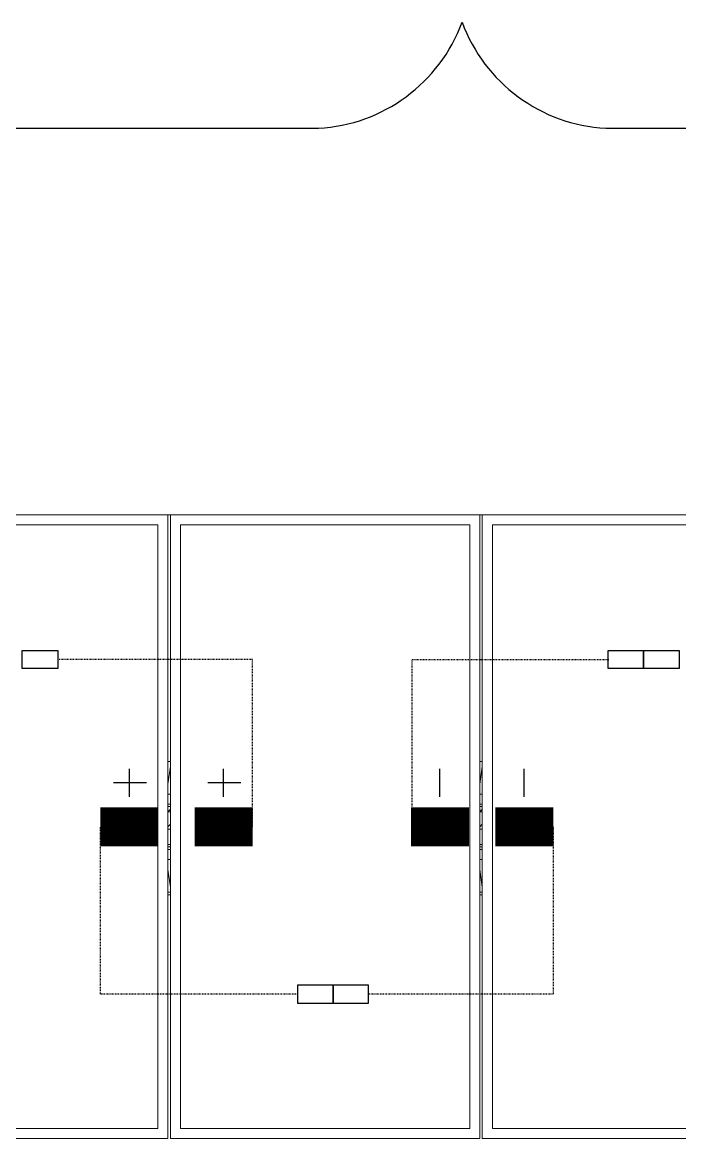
# Model space of a CAD drawing. Header units: feet. Extents: x -354 to 55127, y -297 to 4121.
# Drawn here: x 4884.2 to 4968.8, y 3657.8 to 3801.5 of the extents above; entities that cross this region are included whole.
import ezdxf

# ---------------------------------------------------------------- set-up
doc = ezdxf.new("R2010")
doc.units = ezdxf.units.FT
doc.header["$MEASUREMENT"] = 0
doc.linetypes.add('HIDDEN', pattern=[0.375, 0.25, -0.125])
for name, color, linetype in [('E-HARN-COMP', 8, 'Continuous'), ('E-TRNK-CABL-NEG', 6, 'HIDDEN'), ('E-TRUNK-CABLE-POS', 6, 'HIDDEN'), ('G-ANNO-TEXT', 1, 'Continuous'), ('Polarity-Text', 7, 'Continuous')]:
    doc.layers.add(name, color=color, linetype=linetype)

# ---------------------------------------------------------------- blocks, each defined once
blk = doc.blocks.new('A$C47dfd34d')
at = {"lineweight": 5}
for points in [[(4.0715, 0.41332), (2.21824, 0.41332)], [(3.45319, 0.23499), (3.45486, 0.24666), (3.45486, 0.24332)], [(3.65985, 0.24666), (3.65985, 0.24332)], [(3.66152, 0.24666), (3.65985, 0.23499)], [(3.45319, 0.22832), (3.45486, 0.22832)], [(3.65985, 0.22832), (3.66152, 0.22832)], [(3.45486, 0.22166), (3.45319, 0.22166)], [(3.45319, 0.21999), (3.45486, 0.21999)], [(3.45486, 0.21666), (3.45319, 0.21666), (3.45486, 0.21832)], [(3.66152, 0.22166), (3.65985, 0.22166)], [(3.65985, 0.21999), (3.66152, 0.21999)], [(3.66152, 0.21666), (3.65985, 0.21666), (3.66152, 0.21832)], [(3.45319, 0.20666), (3.45486, 0.20832)], [(3.65985, 0.20666), (3.66152, 0.20832)], [(3.45486, 0.20499), (3.45319, 0.20499)], [(3.66152, 0.20499), (3.65985, 0.20499)], [(3.45319, 0.19499), (3.45486, 0.19499)], [(3.45486, 0.19333), (3.45319, 0.19333)], [(3.65985, 0.19499), (3.66152, 0.19499)], [(3.66152, 0.19333), (3.65985, 0.19333)], [(3.45319, 0.19166), (3.45486, 0.19166)], [(3.45486, 0.18499), (3.45319, 0.18499)], [(3.65985, 0.19166), (3.66152, 0.19166)], [(3.66152, 0.18499), (3.65985, 0.18499)], [(3.45486, 0.16999), (3.45486, 0.16666), (3.45319, 0.17833)], [(3.65985, 0.17833), (3.66152, 0.16666)], [(3.45319, 0.16333), (3.45486, 0.16333)], [(3.45486, 0.16666), (3.45486, 0.16666)], [(3.65985, 0.16999), (3.65985, 0.16666)], [(3.65985, 0.16666), (3.65985, 0.16666)], [(3.65985, 0.16333), (3.66152, 0.16333)], [(3.45319, 0.16166), (3.45486, 0.16166)], [(3.65985, 0.16166), (3.66152, 0.16166)]]:
    blk.add_lwpolyline(points, dxfattribs=at)
for points in [[(3.2482, 0), (3.45319, 0), (3.45319, 0.41332), (3.2482, 0.41332)], [(3.45486, 0.41332), (3.45486, 0), (3.65985, 0), (3.65985, 0.41332)], [(3.86651, 0.41332), (3.66152, 0.41332), (3.66152, 0), (3.86651, 0)], [(3.25653, 0.00667), (3.44653, 0.00667), (3.44653, 0.40665), (3.25653, 0.40665)], [(3.65318, 0.40665), (3.65318, 0.00667), (3.46153, 0.00667), (3.46153, 0.40665)], [(3.66818, 0.00667), (3.85818, 0.00667), (3.85818, 0.40665), (3.66818, 0.40665)], [(3.45486, 0.24999), (3.45319, 0.24999)], [(3.66152, 0.24999), (3.65985, 0.24999)]]:
    blk.add_lwpolyline(points, close=True, dxfattribs=at)

msp = doc.modelspace()

# ---------------------------------------------------------------- linework, layer by layer
at = {"layer": 'E-HARN-COMP'}
for points in [[(4888.77, 3720.63), (4888.77, 3718.31), (4884.2, 3718.31), (4884.2, 3720.63)], [(4964.2, 3720.63), (4964.2, 3718.31), (4959.64, 3718.31), (4959.64, 3720.63)], [(4968.77, 3720.63), (4968.77, 3718.31), (4964.2, 3718.31), (4964.2, 3720.63)], [(4924.21, 3675.24), (4924.21, 3677.56), (4919.64, 3677.56), (4919.64, 3675.24)], [(4928.77, 3675.24), (4928.77, 3677.56), (4924.21, 3677.56), (4924.21, 3675.24)]]:
    msp.add_lwpolyline(points, close=True, dxfattribs=at)
at = {"layer": 'E-HARN-COMP', "const_width": 5}
for points in [[(4894.25, 3697.94), (4901.7, 3697.94)], [(4913.85, 3697.94), (4906.39, 3697.94)], [(4934.25, 3697.94), (4941.71, 3697.94)], [(4952.56, 3697.94), (4945.11, 3697.94)]]:
    msp.add_lwpolyline(points, dxfattribs=at)
at = {"layer": 'E-TRNK-CABL-NEG', "ltscale": 0.1}
for points in [[(4934.41, 3697.94), (4934.41, 3719.47), (4959.79, 3719.47)], [(4952.56, 3697.94), (4952.56, 3676.4), (4928.77, 3676.4)]]:
    msp.add_lwpolyline(points, dxfattribs=at)
at = {"layer": 'E-TRUNK-CABLE-POS', "ltscale": 0.1}
for points in [[(4913.85, 3697.94), (4913.85, 3719.47), (4888.77, 3719.47)], [(4919.64, 3676.4), (4894.25, 3676.4), (4894.25, 3697.94)]]:
    msp.add_lwpolyline(points, dxfattribs=at)
at = {"layer": 'G-ANNO-TEXT', "flags": 128}
msp.add_lwpolyline([(4411.66, 3774.22, -0.298343), (4430.17, 3787.87), (4922.32, 3787.87, 0.298343), (4940.83, 3801.52, 0.298343), (4959.33, 3787.87), (5491.47, 3787.87, -0.298343), (5509.98, 3774.22)], format="xyb", dxfattribs=at)
at = {"layer": 'Polarity-Text'}
for p, q in [((4897.94, 3705.4), (4897.94, 3701.78)), ((4910.08, 3705.4), (4910.08, 3701.78)), ((4937.9, 3705.4), (4937.9, 3701.78)), ((4948.76, 3705.4), (4948.76, 3701.78)), ((4900.21, 3703.59), (4895.94, 3703.59)), ((4912.36, 3703.59), (4908.08, 3703.59))]:
    msp.add_line(p, q, dxfattribs=at)

# ---------------------------------------------------------------- block references
at = {"xscale": 194.318304, "yscale": 194.318304, "zscale": 194.318304}
msp.add_blockref('A$C47dfd34d', (4231.93, 3657.78), dxfattribs=at)

doc.saveas('drawing.dxf')
